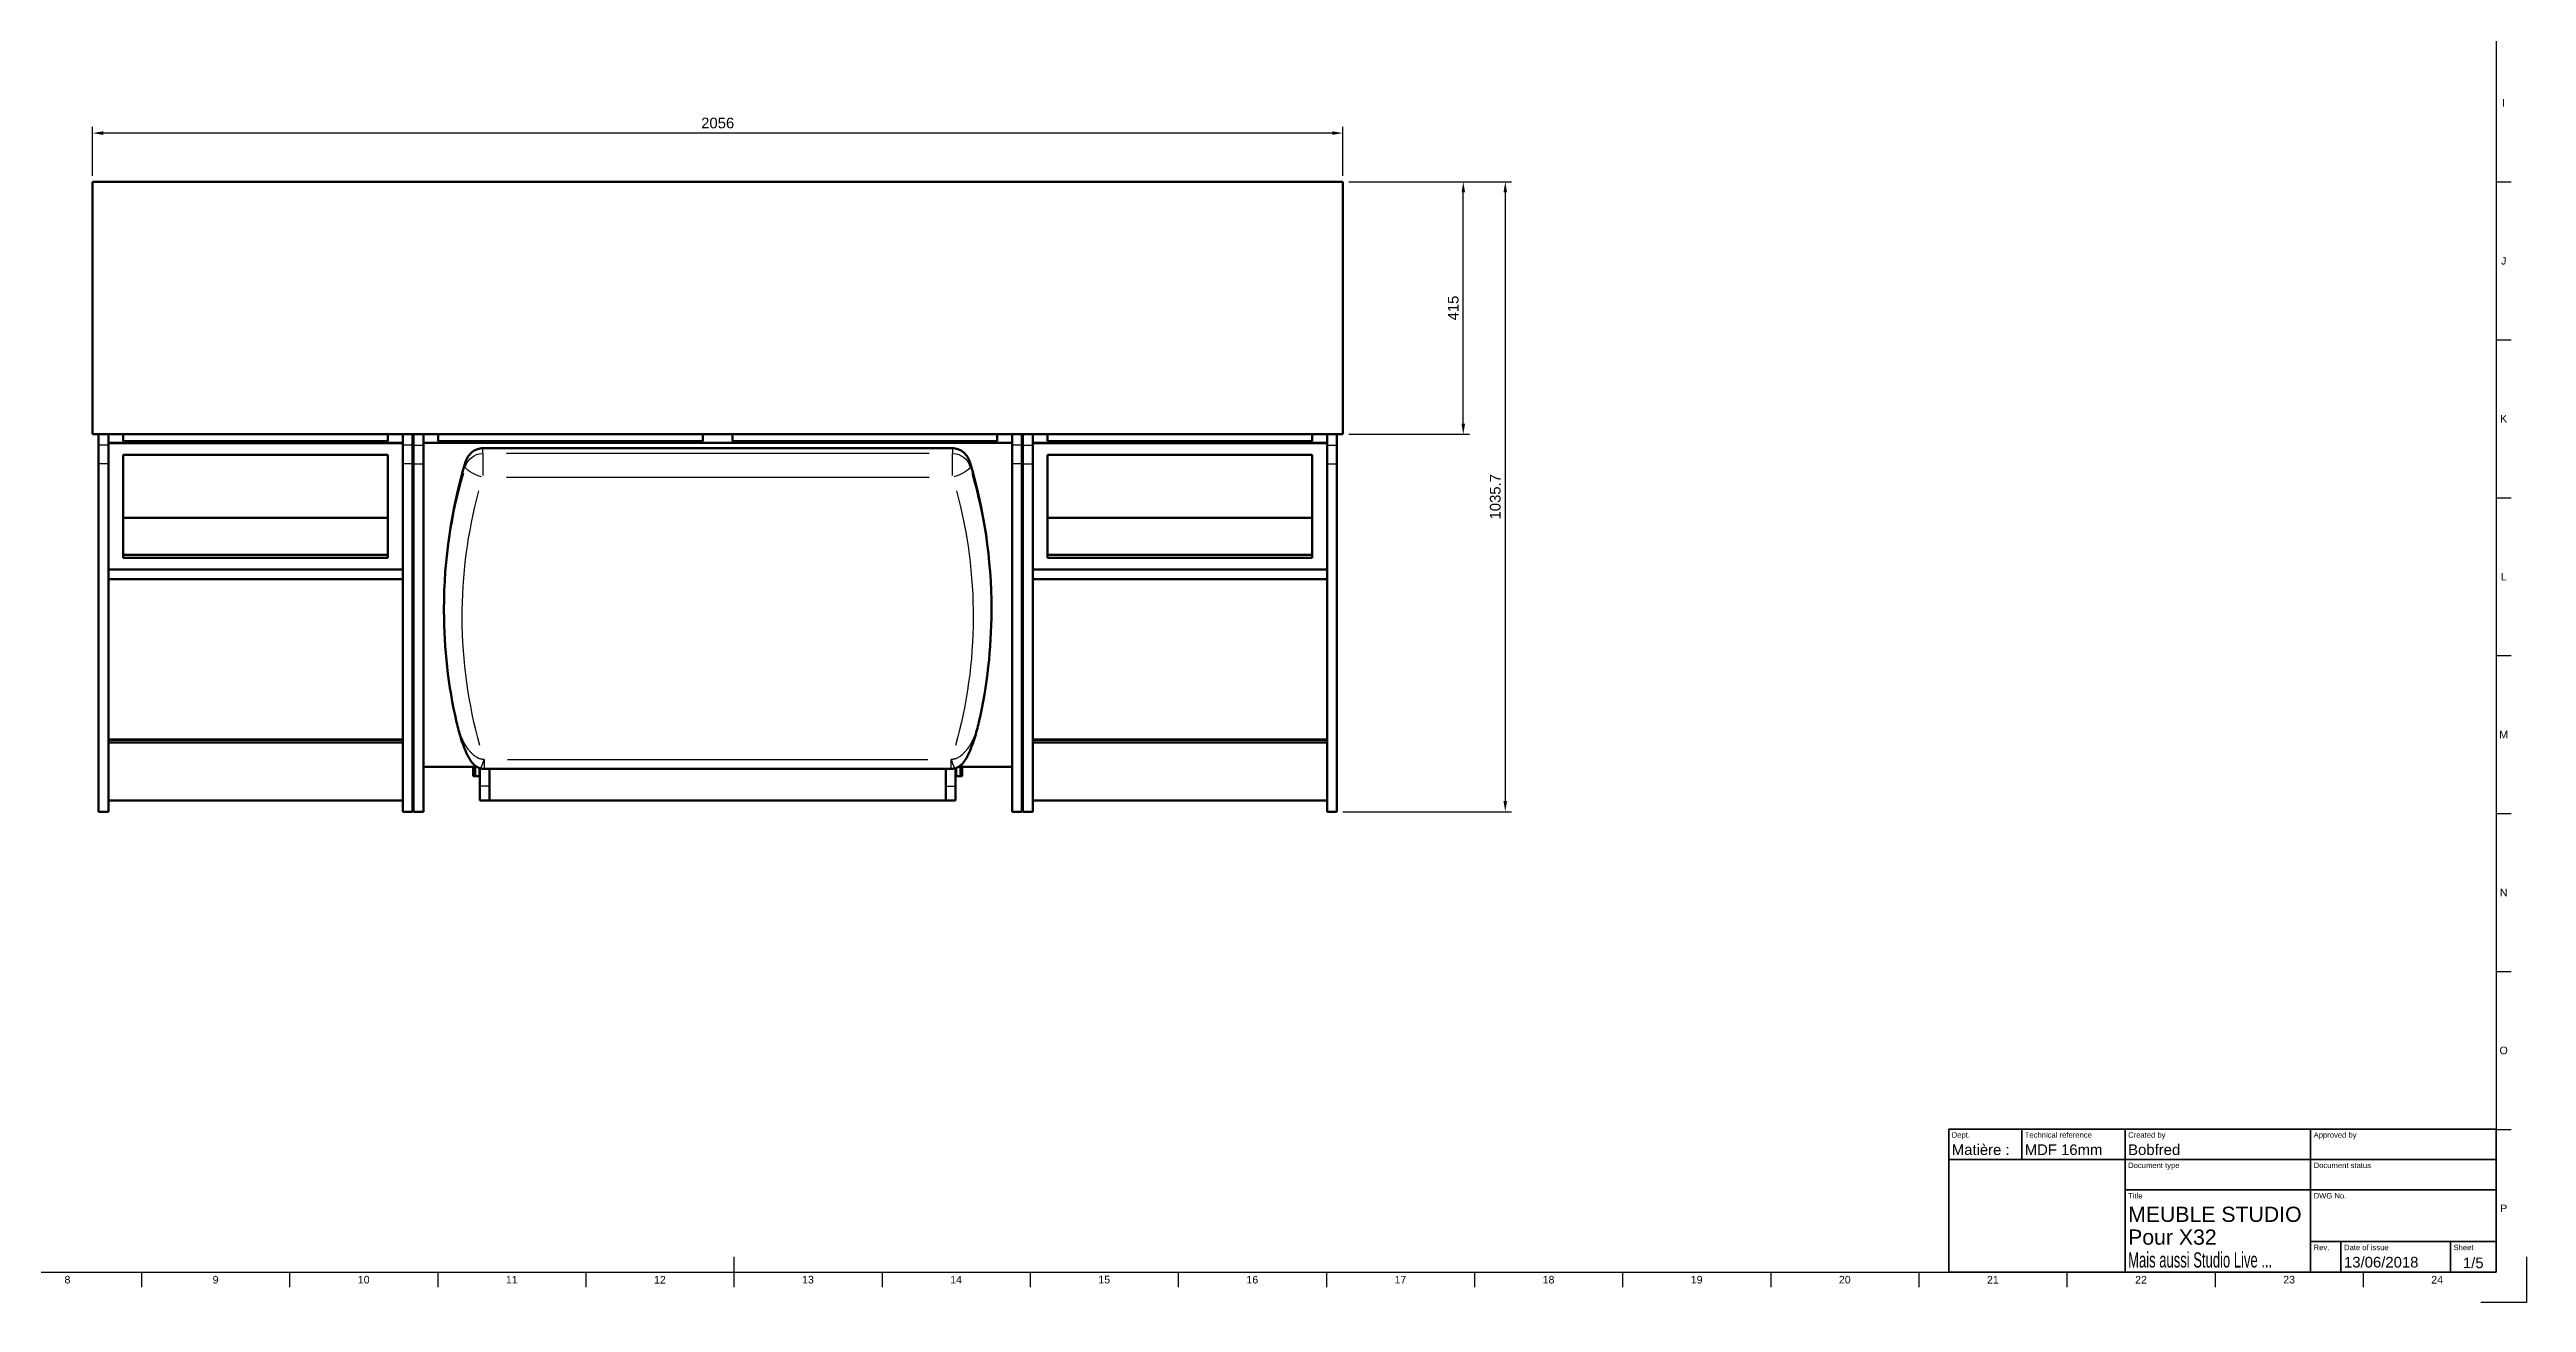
# Model space of a CAD drawing. Header units: millimetres. Extents: x -225 to 1189, y 0 to 841.
# Drawn here: x 374 to 1189, y 0 to 412 of the extents above; entities that cross this region are included whole.
import ezdxf
from ezdxf.enums import TextEntityAlignment as Align

# ---------------------------------------------------------------- set-up
doc = ezdxf.new("R2010")
doc.units = ezdxf.units.MM
doc.header["$LTSCALE"] = 0.75
for name, color, linetype, lineweight in [('Border', 7, 'Continuous', 25), ('FD_Dimensions', 7, 'Continuous', 25), ('TitleBlock', 7, 'Continuous', 35), ('Visible', 7, 'Continuous', 50), ('Visible Narrow', 7, 'Continuous', 25)]:
    doc.layers.add(name, color=color, linetype=linetype, lineweight=lineweight)
doc.styles.add('FusionTitle', font='')
doc.styles.get("Standard").update_dxf_attribs({"font": 'arial.ttf'})
doc.styles.get('FusionTitle').set_extended_font_data('Arial Unicode MS')
doc.dimstyles.new('Dim-ISO-25', dxfattribs={"dimtxt": 3.5, "dimasz": 3.5, "dimexe": 2, "dimexo": 2, "dimgap": 1.5, "dimtad": 1, "dimdec": 1, "dimdsep": 46, "dimtxsty": 'Standard', "dimcen": 0, "dimadec": 1, "dimazin": 2, "dimtp": 0.1, "dimtm": 0.1, "dimtfac": 0.714, "dimtdec": 1, "dimtmove": 0, "dimatfit": 3, "dimfxl": 1, "dimarcsym": 0})

# ---------------------------------------------------------------- blocks, each defined once
blk = doc.blocks.new('ISO_A0_SHEET')
at = {"layer": 'Border'}
for p, q in [((1179, 831), (1179, 10)), ((1179, 368.5625), (1184, 368.5625)), ((1179, 316.625), (1184, 316.625)), ((1179, 264.6875), (1184, 264.6875)), ((1179, 212.75), (1184, 212.75)), ((1179, 160.8125), (1184, 160.8125)), ((1179, 108.875), (1184, 108.875)), ((1179, 56.9375), (1184, 56.9375)), ((20, 10), (1179, 10)), ((404.666668, 10), (404.666668, 5)), ((453.375001, 10), (453.375001, 5)), ((502.083334, 10), (502.083334, 5)), ((550.791667, 10), (550.791667, 5)), ((599.5, 15), (599.5, 5)), ((648.208333, 10), (648.208333, 5)), ((696.916666, 10), (696.916666, 5)), ((745.624999, 10), (745.624999, 5)), ((794.333332, 10), (794.333332, 5)), ((843.041665, 10), (843.041665, 5)), ((891.749998, 10), (891.749998, 5)), ((940.458331, 10), (940.458331, 5)), ((989.166664, 10), (989.166664, 5)), ((1037.874997, 10), (1037.874997, 5)), ((1086.58333, 10), (1086.58333, 5)), ((1135.291663, 10), (1135.291663, 5)), ((1189, 15), (1189, 0)), ((1189, 0), (1174, 0))]:
    blk.add_line(p, q, dxfattribs=at)
at = {"layer": 'Border', "style": 'FusionTitle'}
for s, p in [('I', (1181.5, 394.53125)), ('J', (1181.5, 342.59375)), ('K', (1181.5, 290.65625)), ('L', (1181.5, 238.71875)), ('M', (1181.5, 186.78125)), ('N', (1181.5, 134.84375)), ('O', (1181.5, 82.90625)), ('P', (1181.5, 30.96875)), ('8', (380.312501, 7.5)), ('9', (429.020835, 7.5)), ('10', (477.729168, 7.5)), ('11', (526.4375, 7.5)), ('12', (575.145833, 7.5)), ('13', (623.854167, 7.5)), ('14', (672.5625, 7.5)), ('15', (721.270833, 7.5)), ('16', (769.979166, 7.5)), ('17', (818.687499, 7.5)), ('18', (867.395832, 7.5)), ('19', (916.104165, 7.5)), ('20', (964.812498, 7.5)), ('21', (1013.520831, 7.5)), ('22', (1062.229164, 7.5)), ('23', (1110.937497, 7.5)), ('24', (1159.64583, 7.5))]:
    blk.add_text(s, height=2.5, dxfattribs=at).set_placement(p, align=Align.MIDDLE)
blk = doc.blocks.new('ISO_TITLEBLOCK')
at = {"layer": 'TitleBlock'}
for p, q in [((0, 47), (-180, 47)), ((-180, 47), (-180, 0)), ((-156, 37), (-156, 47)), ((-122, 0), (-122, 47)), ((-61, 0), (-61, 47)), ((0, 0), (0, 47)), ((-180, 37), (0, 37)), ((-122, 27), (0, 27)), ((-61, 10), (0, 10)), ((-51, 0), (-51, 10)), ((-15, 0), (-15, 10)), ((-180, 0), (0, 0))]:
    blk.add_line(p, q, dxfattribs=at)
at = {"layer": 'TitleBlock', "style": 'FusionTitle'}
for s, p in [('Dept.', (-179, 46)), ('Technical reference', (-155, 46)), ('Created by', (-121, 46)), ('Approved by', (-60, 46)), ('Document type', (-121, 36)), ('Document status', (-60, 36)), ('Title', (-121, 26)), ('DWG No.', (-60, 26)), ('Rev.', (-60, 9)), ('Date of issue', (-50, 9)), ('Sheet', (-14, 9))]:
    blk.add_text(s, height=1.8, dxfattribs=at).set_placement(p, align=Align.TOP_LEFT)
for tag, p, height in [('DEPT', (-179, 38.5), 3.5), ('TECHNICAL_REFERENCE', (-155, 38.5), 3.5), ('CREATED_BY', (-121, 38.5), 3.5), ('APPROVED_BY', (-60, 38.5), 3.5), ('DOCUMENT_TYPE', (-121, 28.5), 3.5), ('DOCUMENT_STATUS', (-60, 28.5), 3.5), ('TITLE_1', (-121, 16.5), 5), ('TITLE_2', (-121, 9), 5), ('TITLE_3', (-121, 1.5), 5), ('DATE_OF_ISSUE', (-50, 1.5), 3.5)]:
    blk.add_attdef(tag, p, '', height=height, dxfattribs=at)
for tag, p in [('CREATED_DATE', (-62, 38.5)), ('APPROVED_DATE', (-1, 38.5))]:
    blk.add_attdef(tag, text='', height=3.5, dxfattribs=at).set_placement(p, align=Align.RIGHT)
for tag, height, p in [('DRAWING_NUMBER', 5, (-30.5, 16.6)), ('REV', 3.5, (-56, 3.1)), ('SHEET', 3.5, (-7.5, 3.1))]:
    blk.add_attdef(tag, text='', height=height, dxfattribs=at).set_placement(p, align=Align.MIDDLE)
blk = doc.blocks.new('*D111')
at = {"layer": 'Defpoints', "color": 0, "transparency": 16777216}
for p in [(388.555154, 384.614852), (388.555154, 368.569857), (799.755154, 368.569857)]:
    blk.add_point(p, dxfattribs=at)
at = {"layer": 'FD_Dimensions', "lineweight": -2, "transparency": 16777216}
for p, q in [((388.555154, 370.569857), (388.555154, 386.614852)), ((796.255154, 384.614852), (392.055154, 384.614852)), ((799.755154, 370.569857), (799.755154, 386.614852))]:
    blk.add_line(p, q, dxfattribs=at)
at = {"layer": 'FD_Dimensions', "transparency": 16777216}
for points in [[(392.055154, 385.198186), (392.055154, 384.031519), (388.555154, 384.614852)], [(796.255154, 385.198186), (796.255154, 384.031519), (799.755154, 384.614852)]]:
    blk.add_solid(points, dxfattribs=at)
at = {"layer": 'FD_Dimensions', "color": 0, "transparency": 16777216, "insert": (594.155154, 387.901858), "char_height": 3.5, "attachment_point": 5}
blk.add_mtext('2056', dxfattribs=at)
blk = doc.blocks.new('*D112')
at = {"layer": 'Defpoints', "color": 0, "transparency": 16777216}
for p in [(799.755154, 368.569857), (839.353134, 368.569857), (799.755154, 285.569857)]:
    blk.add_point(p, dxfattribs=at)
at = {"layer": 'FD_Dimensions', "lineweight": -2, "transparency": 16777216}
for p, q in [((801.755154, 368.569857), (841.353134, 368.569857)), ((839.353134, 289.069857), (839.353134, 365.069857)), ((801.755154, 285.569857), (841.353134, 285.569857))]:
    blk.add_line(p, q, dxfattribs=at)
at = {"layer": 'FD_Dimensions', "transparency": 16777216}
for points in [[(838.769801, 365.069857), (839.936468, 365.069857), (839.353134, 368.569857)], [(838.769801, 289.069857), (839.936468, 289.069857), (839.353134, 285.569857)]]:
    blk.add_solid(points, dxfattribs=at)
at = {"layer": 'FD_Dimensions', "color": 0, "transparency": 16777216, "insert": (836.066129, 327.069857), "char_height": 3.5, "attachment_point": 5, "rotation": 90}
blk.add_mtext('415', dxfattribs=at)
blk = doc.blocks.new('*D113')
at = {"layer": 'Defpoints', "color": 0, "transparency": 16777216}
for p in [(799.755154, 368.569857), (797.755154, 161.422909), (853.166688, 161.422909)]:
    blk.add_point(p, dxfattribs=at)
at = {"layer": 'FD_Dimensions', "lineweight": -2, "transparency": 16777216}
for p, q in [((801.755154, 368.569857), (855.166688, 368.569857)), ((853.166688, 365.069857), (853.166688, 164.922909)), ((799.755154, 161.422909), (855.166688, 161.422909))]:
    blk.add_line(p, q, dxfattribs=at)
at = {"layer": 'FD_Dimensions', "transparency": 16777216}
for points in [[(852.583355, 365.069857), (853.750021, 365.069857), (853.166688, 368.569857)], [(852.583355, 164.922909), (853.750021, 164.922909), (853.166688, 161.422909)]]:
    blk.add_solid(points, dxfattribs=at)
at = {"layer": 'FD_Dimensions', "color": 0, "transparency": 16777216, "insert": (849.878489, 264.996383), "char_height": 3.5, "attachment_point": 5, "rotation": 90}
blk.add_mtext('1035.7', dxfattribs=at)

msp = doc.modelspace()

# ---------------------------------------------------------------- linework, layer by layer
at = {"layer": 'Visible'}
for p, q in [((388.555, 368.57), (388.555, 285.57)), ((799.755, 368.57), (388.555, 368.57)), ((799.755, 285.57), (799.755, 368.57)), ((388.555, 285.57), (799.755, 285.57)), ((390.555, 285.57), (390.555, 281.959)), ((393.755, 281.959), (393.755, 285.57)), ((398.655, 285.57), (398.655, 283.322)), ((485.655, 283.322), (485.655, 285.57)), ((490.555, 285.57), (490.555, 281.959)), ((493.755, 281.959), (493.755, 285.57)), ((494.155, 281.959), (494.155, 285.57)), ((497.355, 285.57), (497.355, 281.959)), ((502.255, 283.322), (502.255, 285.57)), ((589.255, 285.57), (589.255, 283.322)), ((599.055, 283.322), (599.055, 285.57)), ((686.055, 285.57), (686.055, 283.322)), ((690.955, 285.57), (690.955, 281.959)), ((694.155, 281.959), (694.155, 285.57)), ((694.555, 281.959), (694.555, 285.57)), ((697.755, 285.57), (697.755, 281.959)), ((702.655, 283.322), (702.655, 285.57)), ((789.655, 285.57), (789.655, 283.322)), ((794.555, 281.959), (794.555, 285.57)), ((797.755, 285.57), (797.755, 281.959)), ((390.555, 281.959), (390.555, 275.824)), ((490.555, 282.731), (393.755, 282.731)), ((490.555, 282.668), (393.755, 282.668)), ((393.755, 275.824), (393.755, 281.959)), ((398.655, 283.322), (485.655, 283.322)), ((398.655, 278.837), (398.655, 244.951)), ((485.655, 278.837), (398.655, 278.837)), ((485.655, 244.951), (485.655, 278.837)), ((490.555, 281.959), (490.555, 275.824)), ((493.755, 275.824), (493.755, 281.959)), ((494.155, 275.824), (494.155, 281.959)), ((690.955, 282.731), (497.355, 282.731)), ((497.355, 281.959), (497.355, 275.824)), ((589.255, 283.322), (502.255, 283.322)), ((518.857, 280.995), (669.453, 280.995)), ((686.055, 283.322), (599.055, 283.322)), ((690.955, 281.959), (690.955, 275.824)), ((694.155, 275.824), (694.155, 281.959)), ((694.555, 275.824), (694.555, 281.959)), ((697.755, 282.731), (794.555, 282.731)), ((697.755, 282.668), (794.555, 282.668)), ((697.755, 281.959), (697.755, 275.824)), ((789.655, 283.322), (702.655, 283.322)), ((702.655, 244.951), (702.655, 278.837)), ((702.655, 278.837), (789.655, 278.837)), ((789.655, 278.837), (789.655, 244.951)), ((794.555, 275.824), (794.555, 281.959)), ((797.755, 281.959), (797.755, 275.824)), ((390.555, 275.824), (390.555, 161.423)), ((393.755, 275.824), (393.755, 161.423)), ((490.555, 275.824), (490.555, 161.423)), ((493.755, 275.824), (493.755, 161.423)), ((494.155, 275.824), (494.155, 161.423)), ((497.355, 275.824), (497.355, 161.423)), ((690.955, 275.824), (690.955, 161.423)), ((694.155, 275.824), (694.155, 161.423)), ((694.555, 275.824), (694.555, 161.423)), ((697.755, 275.824), (697.755, 161.423)), ((794.555, 275.824), (794.555, 161.423)), ((797.755, 275.824), (797.755, 161.423)), ((485.655, 258.048), (398.655, 258.048)), ((702.655, 258.048), (789.655, 258.048)), ((485.655, 245.921), (398.655, 245.921)), ((398.655, 245.921), (485.655, 245.921)), ((398.655, 244.951), (485.655, 244.951)), ((702.655, 245.921), (789.655, 245.921)), ((789.655, 245.921), (702.655, 245.921)), ((789.655, 244.951), (702.655, 244.951)), ((490.555, 241.12), (393.755, 241.12)), ((490.555, 241.12), (393.755, 241.12)), ((393.755, 237.92), (490.555, 237.92)), ((697.755, 241.12), (794.555, 241.12)), ((697.755, 241.12), (794.555, 241.12)), ((794.555, 237.92), (697.755, 237.92)), ((504.132, 228.006), (504.132, 227.418)), ((684.178, 228.006), (684.178, 227.418)), ((490.555, 185.12), (393.755, 185.12)), ((490.555, 185.09), (393.755, 185.09)), ((393.755, 184.12), (490.555, 184.12)), ((697.755, 185.12), (794.555, 185.12)), ((697.755, 185.09), (794.555, 185.09)), ((794.555, 184.12), (697.755, 184.12)), ((497.355, 176.118), (515.016, 176.118)), ((513.715, 176.118), (513.715, 173.061)), ((514.128, 173.061), (513.715, 173.061)), ((514.128, 173.061), (514.406, 173.061)), ((514.406, 173.061), (514.545, 173.061)), ((515.775, 173.061), (514.545, 173.061)), ((515.775, 175.783), (515.775, 173.061)), ((515.955, 173.061), (515.775, 173.061)), ((515.955, 169.861), (515.955, 175.727)), ((517.403, 175.512), (670.908, 175.512)), ((519.155, 169.861), (519.155, 175.512)), ((669.155, 169.861), (669.155, 175.512)), ((672.355, 169.861), (672.355, 175.727)), ((672.535, 175.783), (672.535, 173.061)), ((672.535, 173.061), (673.765, 173.061)), ((673.295, 176.118), (690.955, 176.118)), ((673.905, 173.061), (673.765, 173.061)), ((674.182, 173.061), (673.905, 173.061)), ((674.182, 173.061), (674.595, 173.061)), ((674.595, 176.118), (674.595, 173.061)), ((490.555, 165.061), (393.755, 165.061)), ((515.955, 165.061), (515.955, 169.861)), ((515.955, 165.061), (519.155, 165.061)), ((519.155, 169.861), (519.155, 165.061)), ((519.155, 165.061), (669.155, 165.061)), ((669.155, 169.861), (669.155, 165.061)), ((672.355, 165.061), (669.155, 165.061)), ((672.355, 165.061), (672.355, 169.861)), ((697.755, 165.061), (794.555, 165.061)), ((393.755, 161.423), (390.555, 161.423)), ((493.755, 161.423), (490.555, 161.423)), ((494.155, 161.423), (497.355, 161.423)), ((694.155, 161.423), (690.955, 161.423)), ((694.555, 161.423), (697.755, 161.423)), ((794.555, 161.423), (797.755, 161.423))]:
    msp.add_line(p, q, dxfattribs=at)
for centre, radius, start, end in [((518.833, 186.17), 94.825, 89.985228, 91.142065), ((669.477, 186.17), 94.825, 88.857935, 90.014772), ((672.969, 228.005), 168.837, 163.330471, 179.99937), ((515.341, 228.005), 168.837, 0.00063, 16.669529), ((667.737, 227.425), 163.605, 180.002425, 192.911477), ((520.573, 227.425), 163.605, 347.088523, 359.997575), ((517.406, 180.476), 4.965, 256.074485, 269.964545), ((670.905, 180.476), 4.965, 270.035455, 283.925515)]:
    msp.add_arc(centre, radius, start, end, dxfattribs=at)
for points, knots in [([(511.193, 276.316), (511.193, 276.317), (511.194, 276.319), (511.367, 276.938), (511.628, 277.532), (512.305, 278.605), (512.717, 279.094), (513.754, 279.99), (514.406, 280.388), (515.704, 280.844), (516.307, 280.964), (516.943, 280.976)], [-0.0034935, -0.0034935, -0.0034935, -0.0034935, 0, 0, 1.2693266, 1.2693266, 2.4856695, 2.4856695, 3.8383484, 3.8383484, 4.8429612, 4.8429612, 4.8429612, 4.8429612]), ([(677.118, 276.316), (677.117, 276.317), (677.117, 276.319), (676.943, 276.938), (676.682, 277.532), (676.006, 278.605), (675.593, 279.094), (674.556, 279.99), (673.904, 280.388), (672.607, 280.844), (672.003, 280.964), (671.367, 280.976)], [-4.8047673, -4.8047673, -4.8047673, -4.8047673, -4.8013039, -4.8013039, -3.5428955, -3.5428955, -2.3370151, -2.3370151, -0.9959715, -0.9959715, 0, 0, 0, 0]), ([(508.269, 190.868), (508.473, 189.976), (508.696, 189.083), (509.181, 187.3), (509.442, 186.41), (510.009, 184.638), (510.313, 183.755), (510.985, 181.98), (511.346, 181.095), (512.025, 179.683), (512.265, 179.206), (512.775, 178.362), (512.959, 178.065), (513.42, 177.474), (513.593, 177.256), (514.074, 176.795), (514.268, 176.618), (514.897, 176.181), (515.317, 175.879), (516.211, 175.658)], [0.0898767, 0.0898767, 0.0898767, 0.0898767, 1.3945212, 1.3945212, 2.6991657, 2.6991657, 4.0038102, 4.0038102, 5.3084547, 5.3084547, 5.960777, 5.960777, 6.2869381, 6.2869381, 6.4500187, 6.4500187, 6.531559, 6.531559, 6.6130993, 6.6130993, 6.6130993, 6.6130993]), ([(680.042, 190.868), (679.837, 189.976), (679.614, 189.083), (679.129, 187.3), (678.868, 186.41), (678.302, 184.638), (677.998, 183.755), (677.325, 181.98), (676.964, 181.095), (676.286, 179.683), (676.045, 179.206), (675.536, 178.362), (675.351, 178.065), (674.891, 177.474), (674.717, 177.256), (674.237, 176.795), (674.043, 176.618), (673.413, 176.181), (672.993, 175.879), (672.099, 175.658)], [-6.5232226, -6.5232226, -6.5232226, -6.5232226, -5.218578, -5.218578, -3.9139335, -3.9139335, -2.609289, -2.609289, -1.3046445, -1.3046445, -0.6523223, -0.6523223, -0.3261611, -0.3261611, -0.1630806, -0.1630806, -0.0815403, -0.0815403, 0, 0, 0, 0])]:
    msp.add_open_spline(points, degree=3, knots=knots, dxfattribs=at)
at = {"layer": 'Visible Narrow'}
for p, q in [((393.595, 281.959), (390.715, 281.959)), ((493.595, 281.959), (490.715, 281.959)), ((494.315, 281.959), (497.195, 281.959)), ((516.943, 279.321), (516.943, 280.889)), ((516.943, 279.173), (516.943, 271.953)), ((663.646, 279.234), (524.664, 279.234)), ((671.367, 280.889), (671.367, 279.321)), ((671.367, 271.953), (671.367, 279.173)), ((693.995, 281.959), (691.115, 281.959)), ((694.715, 281.959), (697.595, 281.959)), ((794.715, 281.959), (797.595, 281.959)), ((393.595, 275.824), (390.715, 275.824)), ((493.595, 275.824), (490.715, 275.824)), ((494.315, 275.824), (497.195, 275.824)), ((511.193, 276.248), (511.193, 275.025)), ((524.664, 271.429), (663.646, 271.429)), ((677.118, 275.025), (677.118, 276.248)), ((693.995, 275.824), (691.115, 275.824)), ((694.715, 275.824), (697.595, 275.824)), ((794.715, 275.824), (797.595, 275.824)), ((514.128, 175.965), (514.128, 173.214)), ((514.406, 175.965), (514.406, 173.214)), ((514.545, 175.965), (514.545, 173.214)), ((517.403, 178.37), (517.403, 175.521)), ((525.078, 178.636), (663.232, 178.636)), ((670.908, 175.521), (670.908, 178.37)), ((673.765, 175.965), (673.765, 173.214)), ((673.905, 175.965), (673.905, 173.214)), ((674.182, 175.965), (674.182, 173.214)), ((518.995, 169.861), (516.115, 169.861)), ((669.315, 169.861), (672.195, 169.861))]:
    msp.add_line(p, q, dxfattribs=at)
for centre, start, end in [((517.406, 179.119), 255.742898, 269.621443), ((670.904, 179.119), 270.378557, 284.257102)]:
    msp.add_arc(centre, 0.483, start, end, dxfattribs=at)
at = {"layer": 'Visible Narrow', "extrusion": (0, 0, -1)}
for centre, major_axis, ratio, start_param, end_param in [((516.943, 273.248), (-6, 0), 0.9977452, 0.3536676, 1.5067369), ((671.367, 273.248), (6, 0), 0.9977452, -1.5067369, -0.3536676), ((673.678, 228.006), (-169.546, 0), 0.9977452, 0.0144804, 0.2751277), ((516.943, 273.248), (-5.741, 1.743), 0.2912324, 4.7061264, 6.1812001), ((671.367, 273.248), (5.741, 1.743), 0.2912324, 0.1019852, 1.5770589), ((514.632, 228.006), (169.546, 0), 0.9977452, -0.2751277, -0.0144804), ((673.678, 225.599), (-163.546, 0), 0.9812593, -0.2675596, 0.2602835), ((514.632, 225.599), (163.546, 0), 0.9812593, -0.2602835, 0.2675596)]:
    msp.add_ellipse(centre, major_axis=major_axis, ratio=ratio, start_param=start_param, end_param=end_param, dxfattribs=at)
at = {"layer": 'Visible Narrow'}
for centre, major_axis, ratio, start_param, end_param in [((673.678, 227.418), (-169.546, 0), 0.9818427, -0.2751277, -0.0144804), ((514.632, 227.418), (-169.546, 0), 0.9818427, 3.1560731, 3.4167204), ((517.287, 180.011), (1.076, 4.353), 0.0761213, 3.2051951, 4.3500386), ((671.023, 180.011), (-1.076, 4.353), 0.0761213, 1.9331468, 3.0779902)]:
    msp.add_ellipse(centre, major_axis=major_axis, ratio=ratio, start_param=start_param, end_param=end_param, dxfattribs=at)
for points, knots in [([(517.287, 178.651), (517.24, 178.645), (517.194, 178.64), (517.106, 178.633), (517.064, 178.631), (516.941, 178.627), (516.866, 178.628), (516.74, 178.635), (516.687, 178.639), (516.567, 178.651), (516.502, 178.66), (516.358, 178.684), (516.282, 178.7), (516.112, 178.741), (516.021, 178.767), (515.835, 178.827), (515.741, 178.861), (515.529, 178.947), (515.413, 179), (515.205, 179.104), (515.112, 179.154), (514.884, 179.286), (514.754, 179.368), (514.468, 179.562), (514.315, 179.676), (513.981, 179.943), (513.804, 180.098), (513.415, 180.462), (513.209, 180.674), (512.76, 181.168), (512.524, 181.455), (512.011, 182.124), (511.742, 182.511), (511.163, 183.415), (510.864, 183.937), (510.227, 185.158), (509.904, 185.862), (509.318, 187.308), (509.055, 188.05), (508.612, 189.484), (508.428, 190.174), (508.269, 190.868)], [-6.6130993, -6.6130993, -6.6130993, -6.6130993, -6.5922268, -6.5922268, -6.5713543, -6.5713543, -6.5296094, -6.5296094, -6.4968372, -6.4968372, -6.4527637, -6.4527637, -6.3952736, -6.3952736, -6.3183142, -6.3183142, -6.2302199, -6.2302199, -6.1097208, -6.1097208, -6.0030636, -6.0030636, -5.8394134, -5.8394134, -5.6266682, -5.6266682, -5.3500994, -5.3500994, -4.9905599, -4.9905599, -4.5231587, -4.5231587, -3.915537, -3.915537, -3.1256289, -3.1256289, -2.0987483, -2.0987483, -1.0493718, -1.0493718, -0.0898767, -0.0898767, -0.0898767, -0.0898767]), ([(680.042, 190.868), (679.883, 190.174), (679.698, 189.484), (679.255, 188.05), (678.993, 187.308), (678.406, 185.862), (678.084, 185.158), (677.447, 183.937), (677.147, 183.415), (676.568, 182.511), (676.3, 182.124), (675.786, 181.455), (675.55, 181.168), (675.101, 180.674), (674.896, 180.462), (674.507, 180.098), (674.329, 179.943), (673.995, 179.676), (673.843, 179.562), (673.557, 179.368), (673.426, 179.286), (673.198, 179.154), (673.105, 179.104), (672.897, 179), (672.782, 178.947), (672.569, 178.861), (672.475, 178.827), (672.289, 178.767), (672.198, 178.741), (672.028, 178.7), (671.952, 178.684), (671.809, 178.66), (671.743, 178.651), (671.624, 178.639), (671.571, 178.635), (671.444, 178.628), (671.369, 178.627), (671.246, 178.631), (671.204, 178.633), (671.116, 178.64), (671.071, 178.645), (671.023, 178.651)], [-6.5232226, -6.5232226, -6.5232226, -6.5232226, -5.5637274, -5.5637274, -4.514351, -4.514351, -3.4874704, -3.4874704, -2.6975622, -2.6975622, -2.0899406, -2.0899406, -1.6225393, -1.6225393, -1.2629999, -1.2629999, -0.9864311, -0.9864311, -0.7736858, -0.7736858, -0.6100357, -0.6100357, -0.5033785, -0.5033785, -0.3828794, -0.3828794, -0.2947851, -0.2947851, -0.2178256, -0.2178256, -0.1603355, -0.1603355, -0.116262, -0.116262, -0.0834898, -0.0834898, -0.0417449, -0.0417449, -0.0208725, -0.0208725, 0, 0, 0, 0])]:
    msp.add_open_spline(points, degree=3, knots=knots, dxfattribs=at)

# ---------------------------------------------------------------- block references
at = {"layer": 'Border'}
msp.add_blockref('ISO_A0_SHEET', (0, 0), dxfattribs=at)
at = {"layer": 'TitleBlock'}
ref = msp.add_blockref('ISO_TITLEBLOCK', (1179, 10), dxfattribs=at)
ref.add_attrib('DATE_OF_ISSUE', '13/06/2018', (1129, 11.5), dxfattribs={"height": 3.5, "style": 'FusionTitle'})
ref.add_attrib('TITLE_3', 'Mais aussi Studio Live ...', (1058, 11.5), dxfattribs={"height": 5, "style": 'FusionTitle', "width": 0.613366})
ref.add_attrib('SHEET', '1/5', dxfattribs={"height": 3.5, "style": 'FusionTitle'}).set_placement((1171.5, 13.1), align=Align.MIDDLE)
ref.add_attrib('TITLE_2', 'Pour X32', (1058, 19), dxfattribs={"height": 5, "style": 'FusionTitle'})
ref.add_attrib('TITLE_1', 'MEUBLE STUDIO', (1058, 26.5), dxfattribs={"height": 5, "style": 'FusionTitle'})
ref.add_attrib('CREATED_BY', 'Bobfred', (1058, 48.5), dxfattribs={"height": 3.5, "style": 'FusionTitle'})
ref.add_attrib('TECHNICAL_REFERENCE', 'MDF 16mm', (1024, 48.5), dxfattribs={"height": 3.5, "style": 'FusionTitle'})
ref.add_attrib('DEPT', 'Matière :', (1000, 48.5), dxfattribs={"height": 3.5, "style": 'FusionTitle'})

# ---------------------------------------------------------------- dimensions: what is measured, and where the dimension line sits
at = {"layer": 'FD_Dimensions'}
dim = msp.add_linear_dim(base=(388.555, 384.615), p1=(799.755, 368.57), p2=(388.555, 368.57), dimstyle='Dim-ISO-25', override={"dimlfac": 5, "dimclrd": 256, "dimclre": 256}, dxfattribs=at)
dim.commit()
dim.dimension.update_dxf_attribs({"geometry": '*D111', "text_midpoint": (594.155, 387.902)})
for base, p1, p2, angle, picture, middle in [((853.167, 161.423), (799.755, 368.57), (797.755, 161.423), 270, '*D113', (849.878, 264.996)), ((839.353, 368.57), (799.755, 285.57), (799.755, 368.57), 90, '*D112', (836.066, 327.07))]:
    dim = msp.add_linear_dim(base=base, p1=p1, p2=p2, angle=angle, dimstyle='Dim-ISO-25', override={"dimlfac": 5, "dimclrd": 256, "dimclre": 256}, dxfattribs=at)
    dim.commit()
    dim.dimension.update_dxf_attribs({"geometry": picture, "text_midpoint": middle})

doc.saveas('drawing.dxf')
